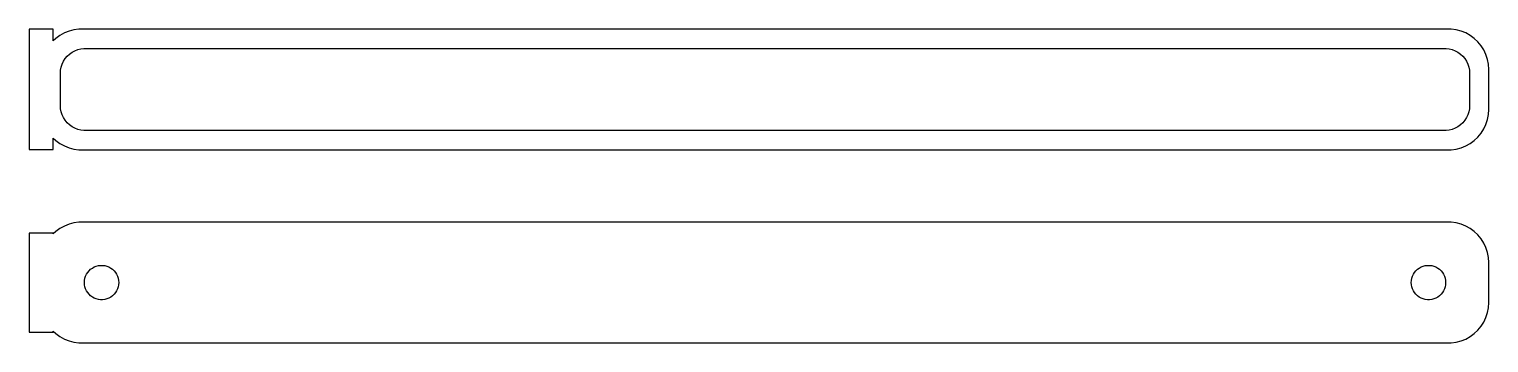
# Model space of a CAD drawing. Header units: metres. Extents: x -92 to 90, y 41 to 79.
import ezdxf

# ---------------------------------------------------------------- set-up
doc = ezdxf.new("R2010")
doc.units = ezdxf.units.M

msp = doc.modelspace()

# ---------------------------------------------------------------- linework, layer by layer
for p, q in [((-88.5, 79.4792), (-91.5, 79.4792)), ((-91.5, 79.4792), (-91.5, 64.5208)), ((-88.5, 78.0587), (-88.5, 79.4792)), ((-88.1871, 78.3526), (-88.5, 78.0587)), ((-87.6791, 78.7216), (-88.1871, 78.3526)), ((-87.1289, 79.0241), (-87.6791, 78.7216)), ((-86.5451, 79.2553), (-87.1289, 79.0241)), ((-85.9369, 79.4114), (-86.5451, 79.2553)), ((-85.3139, 79.4901), (-85.9369, 79.4114)), ((85.3139, 79.4901), (-85.3139, 79.4901)), ((85.9369, 79.4114), (85.3139, 79.4901)), ((86.5451, 79.2553), (85.9369, 79.4114)), ((87.1289, 79.0241), (86.5451, 79.2553)), ((87.6791, 78.7216), (87.1289, 79.0241)), ((88.1871, 78.3526), (87.6791, 78.7216)), ((88.6448, 77.9227), (88.1871, 78.3526)), ((-86.7692, 76.1309), (-86.4843, 76.3985)), ((-86.4843, 76.3985), (-86.168, 76.6283)), ((-86.168, 76.6283), (-85.8254, 76.8167)), ((-85.8254, 76.8167), (-85.4619, 76.9606)), ((-85.4619, 76.9606), (-85.0833, 77.0578)), ((-85.0833, 77.0578), (-84.6955, 77.1068)), ((-84.6955, 77.1068), (84.6955, 77.1068)), ((84.6955, 77.1068), (85.0833, 77.0578)), ((85.0833, 77.0578), (85.4619, 76.9606)), ((85.4619, 76.9606), (85.8254, 76.8167)), ((85.8254, 76.8167), (86.168, 76.6283)), ((86.168, 76.6283), (86.4843, 76.3985)), ((86.4843, 76.3985), (86.7692, 76.1309)), ((89.0451, 77.4389), (88.6448, 77.9227)), ((89.3815, 76.9088), (89.0451, 77.4389)), ((89.6489, 76.3406), (89.3815, 76.9088)), ((89.8429, 75.7434), (89.6489, 76.3406)), ((-87.5884, 74.3902), (-87.5151, 74.7741)), ((-87.5151, 74.7741), (-87.3943, 75.1459)), ((-87.3943, 75.1459), (-87.2279, 75.4996)), ((-87.2279, 75.4996), (-87.0184, 75.8297)), ((-87.0184, 75.8297), (-86.7692, 76.1309)), ((86.7692, 76.1309), (87.0184, 75.8297)), ((87.0184, 75.8297), (87.2279, 75.4996)), ((87.2279, 75.4996), (87.3943, 75.1459)), ((87.3943, 75.1459), (87.5151, 74.7741)), ((87.5151, 74.7741), (87.5884, 74.3902)), ((89.9606, 75.1267), (89.8429, 75.7434)), ((90, 74.5), (89.9606, 75.1267)), ((90, 69.5), (90, 74.5)), ((-87.6129, 74), (-87.5884, 74.3902)), ((-87.6129, 70), (-87.6129, 74)), ((87.5884, 74.3902), (87.6129, 74)), ((87.6129, 74), (87.6129, 70)), ((-87.5884, 69.6098), (-87.6129, 70)), ((-87.5151, 69.2259), (-87.5884, 69.6098)), ((-87.3943, 68.8541), (-87.5151, 69.2259)), ((87.5151, 69.2259), (87.3943, 68.8541)), ((87.5884, 69.6098), (87.5151, 69.2259)), ((87.6129, 70), (87.5884, 69.6098)), ((89.9606, 68.8733), (90, 69.5)), ((-87.2279, 68.5004), (-87.3943, 68.8541)), ((-87.0184, 68.1703), (-87.2279, 68.5004)), ((-86.7692, 67.8691), (-87.0184, 68.1703)), ((-86.4843, 67.6015), (-86.7692, 67.8691)), ((-86.168, 67.3717), (-86.4843, 67.6015)), ((-85.8254, 67.1833), (-86.168, 67.3717)), ((-85.4619, 67.0394), (-85.8254, 67.1833)), ((85.8254, 67.1833), (85.4619, 67.0394)), ((86.168, 67.3717), (85.8254, 67.1833)), ((86.4843, 67.6015), (86.168, 67.3717)), ((86.7692, 67.8691), (86.4843, 67.6015)), ((87.0184, 68.1703), (86.7692, 67.8691)), ((87.2279, 68.5004), (87.0184, 68.1703)), ((87.3943, 68.8541), (87.2279, 68.5004)), ((89.3815, 67.0912), (89.6489, 67.6594)), ((89.6489, 67.6594), (89.8429, 68.2566)), ((89.8429, 68.2566), (89.9606, 68.8733)), ((-88.5, 64.5208), (-88.5, 65.9413)), ((-88.5, 65.9413), (-88.1871, 65.6474)), ((-88.1871, 65.6474), (-87.6791, 65.2784)), ((-85.0833, 66.9422), (-85.4619, 67.0394)), ((-84.6955, 66.8932), (-85.0833, 66.9422)), ((84.6955, 66.8932), (-84.6955, 66.8932)), ((85.0833, 66.9422), (84.6955, 66.8932)), ((85.4619, 67.0394), (85.0833, 66.9422)), ((87.6791, 65.2784), (88.1871, 65.6474)), ((88.1871, 65.6474), (88.6448, 66.0773)), ((88.6448, 66.0773), (89.0451, 66.5611)), ((89.0451, 66.5611), (89.3815, 67.0912)), ((-91.5, 64.5208), (-88.5, 64.5208)), ((-87.6791, 65.2784), (-87.1289, 64.9759)), ((-87.1289, 64.9759), (-86.5451, 64.7447)), ((-86.5451, 64.7447), (-85.9369, 64.5886)), ((-85.9369, 64.5886), (-85.3139, 64.5099)), ((-85.3139, 64.5099), (85.3139, 64.5099)), ((85.3139, 64.5099), (85.9369, 64.5886)), ((85.9369, 64.5886), (86.5451, 64.7447)), ((86.5451, 64.7447), (87.1289, 64.9759)), ((87.1289, 64.9759), (87.6791, 65.2784)), ((-87.6791, 54.7216), (-88.1871, 54.3526)), ((-87.1289, 55.0241), (-87.6791, 54.7216)), ((-86.5451, 55.2553), (-87.1289, 55.0241)), ((-85.9369, 55.4114), (-86.5451, 55.2553)), ((-85.3139, 55.4901), (-85.9369, 55.4114)), ((85.3139, 55.4901), (-85.3139, 55.4901)), ((85.9369, 55.4114), (85.3139, 55.4901)), ((86.5451, 55.2553), (85.9369, 55.4114)), ((87.1289, 55.0241), (86.5451, 55.2553)), ((87.6791, 54.7216), (87.1289, 55.0241)), ((88.1871, 54.3526), (87.6791, 54.7216)), ((-88.5, 54.1526), (-91.5, 54.1526)), ((-91.5, 54.1526), (-91.5, 41.8474)), ((-88.1871, 54.3526), (-88.5, 54.0587)), ((-88.5, 54.0587), (-88.5, 54.1526)), ((88.6448, 53.9227), (88.1871, 54.3526)), ((89.0451, 53.4389), (88.6448, 53.9227)), ((89.3815, 52.9088), (89.0451, 53.4389)), ((89.6489, 52.3406), (89.3815, 52.9088)), ((89.8429, 51.7434), (89.6489, 52.3406)), ((89.9606, 51.1267), (89.8429, 51.7434)), ((90, 50.5), (89.9606, 51.1267)), ((-84.4853, 48.786), (-84.3712, 49.0287)), ((-84.3712, 49.0287), (-84.2275, 49.2551)), ((-84.2275, 49.2551), (-84.0566, 49.4617)), ((-84.0566, 49.4617), (-83.8611, 49.6453)), ((-83.8611, 49.6453), (-83.6441, 49.8029)), ((-83.6441, 49.8029), (-83.4092, 49.9321)), ((-83.4092, 49.9321), (-83.1598, 50.0308)), ((-83.1598, 50.0308), (-82.9001, 50.0975)), ((-82.9001, 50.0975), (-82.6341, 50.1311)), ((-82.6341, 50.1311), (-82.3659, 50.1311)), ((-82.3659, 50.1311), (-82.0999, 50.0975)), ((-82.0999, 50.0975), (-81.8401, 50.0308)), ((-81.8401, 50.0308), (-81.5908, 49.9321)), ((-81.5908, 49.9321), (-81.3559, 49.8029)), ((-81.3559, 49.8029), (-81.1389, 49.6453)), ((-81.1389, 49.6453), (-80.9434, 49.4617)), ((-80.9434, 49.4617), (-80.7725, 49.2551)), ((-80.7725, 49.2551), (-80.6288, 49.0287)), ((-80.6288, 49.0287), (-80.5146, 48.786)), ((80.5146, 48.786), (80.6288, 49.0287)), ((80.6288, 49.0287), (80.7725, 49.2551)), ((80.7725, 49.2551), (80.9434, 49.4617)), ((80.9434, 49.4617), (81.1389, 49.6453)), ((81.1389, 49.6453), (81.3559, 49.8029)), ((81.3559, 49.8029), (81.5908, 49.9321)), ((81.5908, 49.9321), (81.8401, 50.0308)), ((81.8401, 50.0308), (82.0999, 50.0975)), ((82.0999, 50.0975), (82.3659, 50.1311)), ((82.3659, 50.1311), (82.6341, 50.1311)), ((82.6341, 50.1311), (82.9001, 50.0975)), ((82.9001, 50.0975), (83.1598, 50.0308)), ((83.1598, 50.0308), (83.4092, 49.9321)), ((83.4092, 49.9321), (83.6441, 49.8029)), ((83.6441, 49.8029), (83.8611, 49.6453)), ((83.8611, 49.6453), (84.0566, 49.4617)), ((84.0566, 49.4617), (84.2275, 49.2551)), ((84.2275, 49.2551), (84.3712, 49.0287)), ((84.3712, 49.0287), (84.4853, 48.786)), ((90, 45.5), (90, 50.5)), ((-84.6353, 48), (-84.6185, 48.2676)), ((-84.6185, 47.7324), (-84.6353, 48)), ((-84.6185, 48.2676), (-84.5682, 48.531)), ((-84.5682, 47.469), (-84.6185, 47.7324)), ((-84.5682, 48.531), (-84.4853, 48.786)), ((-84.4853, 47.214), (-84.5682, 47.469)), ((-84.3712, 46.9713), (-84.4853, 47.214)), ((-80.5146, 47.214), (-80.6288, 46.9713)), ((-80.5146, 48.786), (-80.4318, 48.531)), ((-80.4318, 47.469), (-80.5146, 47.214)), ((-80.4318, 48.531), (-80.3815, 48.2676)), ((-80.3815, 47.7324), (-80.4318, 47.469)), ((-80.3815, 48.2676), (-80.3647, 48)), ((-80.3647, 48), (-80.3815, 47.7324)), ((80.3647, 48), (80.3815, 48.2676)), ((80.3815, 47.7324), (80.3647, 48)), ((80.3815, 48.2676), (80.4318, 48.531)), ((80.4318, 47.469), (80.3815, 47.7324)), ((80.4318, 48.531), (80.5146, 48.786)), ((80.5146, 47.214), (80.4318, 47.469)), ((80.6288, 46.9713), (80.5146, 47.214)), ((84.4853, 47.214), (84.3712, 46.9713)), ((84.4853, 48.786), (84.5682, 48.531)), ((84.5682, 47.469), (84.4853, 47.214)), ((84.5682, 48.531), (84.6185, 48.2676)), ((84.6185, 47.7324), (84.5682, 47.469)), ((84.6185, 48.2676), (84.6353, 48)), ((84.6353, 48), (84.6185, 47.7324)), ((-84.2275, 46.7449), (-84.3712, 46.9713)), ((-84.0566, 46.5383), (-84.2275, 46.7449)), ((-83.8611, 46.3547), (-84.0566, 46.5383)), ((-83.6441, 46.1971), (-83.8611, 46.3547)), ((-83.4092, 46.0679), (-83.6441, 46.1971)), ((-83.1598, 45.9692), (-83.4092, 46.0679)), ((-82.9001, 45.9025), (-83.1598, 45.9692)), ((-82.6341, 45.8689), (-82.9001, 45.9025)), ((-82.3659, 45.8689), (-82.6341, 45.8689)), ((-82.0999, 45.9025), (-82.3659, 45.8689)), ((-81.8401, 45.9692), (-82.0999, 45.9025)), ((-81.5908, 46.0679), (-81.8401, 45.9692)), ((-81.3559, 46.1971), (-81.5908, 46.0679)), ((-81.1389, 46.3547), (-81.3559, 46.1971)), ((-80.9434, 46.5383), (-81.1389, 46.3547)), ((-80.7725, 46.7449), (-80.9434, 46.5383)), ((-80.6288, 46.9713), (-80.7725, 46.7449)), ((80.7725, 46.7449), (80.6288, 46.9713)), ((80.9434, 46.5383), (80.7725, 46.7449)), ((81.1389, 46.3547), (80.9434, 46.5383)), ((81.3559, 46.1971), (81.1389, 46.3547)), ((81.5908, 46.0679), (81.3559, 46.1971)), ((81.8401, 45.9692), (81.5908, 46.0679)), ((82.0999, 45.9025), (81.8401, 45.9692)), ((82.3659, 45.8689), (82.0999, 45.9025)), ((82.6341, 45.8689), (82.3659, 45.8689)), ((82.9001, 45.9025), (82.6341, 45.8689)), ((83.1598, 45.9692), (82.9001, 45.9025)), ((83.4092, 46.0679), (83.1598, 45.9692)), ((83.6441, 46.1971), (83.4092, 46.0679)), ((83.8611, 46.3547), (83.6441, 46.1971)), ((84.0566, 46.5383), (83.8611, 46.3547)), ((84.2275, 46.7449), (84.0566, 46.5383)), ((84.3712, 46.9713), (84.2275, 46.7449)), ((89.9606, 44.8733), (90, 45.5)), ((89.3815, 43.0912), (89.6489, 43.6594)), ((89.6489, 43.6594), (89.8429, 44.2566)), ((89.8429, 44.2566), (89.9606, 44.8733)), ((-91.5, 41.8474), (-88.5, 41.8474)), ((-88.5, 41.8474), (-88.5, 41.9413)), ((-88.5, 41.9413), (-88.1871, 41.6474)), ((88.1871, 41.6474), (88.6448, 42.0773)), ((88.6448, 42.0773), (89.0451, 42.5611)), ((89.0451, 42.5611), (89.3815, 43.0912)), ((-88.1871, 41.6474), (-87.6791, 41.2784)), ((-87.6791, 41.2784), (-87.1289, 40.9759)), ((-87.1289, 40.9759), (-86.5451, 40.7447)), ((-86.5451, 40.7447), (-85.9369, 40.5886)), ((-85.9369, 40.5886), (-85.3139, 40.5099)), ((-85.3139, 40.5099), (85.3139, 40.5099)), ((85.3139, 40.5099), (85.9369, 40.5886)), ((85.9369, 40.5886), (86.5451, 40.7447)), ((86.5451, 40.7447), (87.1289, 40.9759)), ((87.1289, 40.9759), (87.6791, 41.2784)), ((87.6791, 41.2784), (88.1871, 41.6474))]:
    msp.add_line(p, q)

doc.saveas('drawing.dxf')
